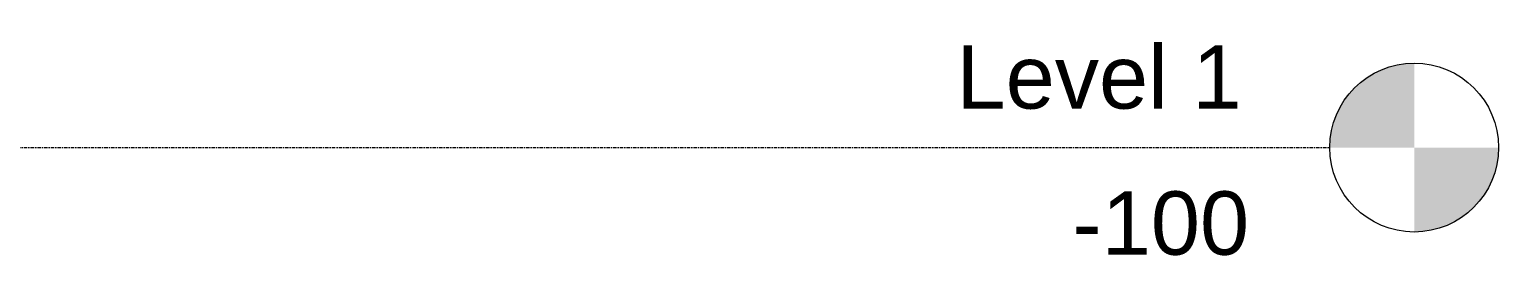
# Model space of a CAD drawing. Header units: millimetres. Extents: x -6070 to 23476, y -682 to 8474.
# Drawn here: x 16509 to 23476, y -682 to 459 of the extents above; entities that cross this region are included whole.
import ezdxf

# ---------------------------------------------------------------- set-up
doc = ezdxf.new("R2010")
doc.units = ezdxf.units.MM
doc.linetypes.add('Centre', pattern=[31.75, 6.35, -4.7625, 15.875, -4.7625])
doc.layers.add('A-FLOR-LEVL', color=51, linetype='Continuous', lineweight=9)
doc.styles.add('Arial', font='arial.ttf', dxfattribs={"height": 300})

# ---------------------------------------------------------------- blocks, each defined once
blk = doc.blocks.new('Уровень - M_Level Head - Circle-24867-Section 2')
at = {"layer": 'A-FLOR-LEVL'}
h = blk.add_hatch(color=256, dxfattribs=at)
edge = h.paths.add_edge_path()
edge.add_line((23075.7, -100), (22675.7, -100))
edge.add_arc((23075.7, -100), 400, 90, 180, ccw=False)
edge.add_line((23075.7, 300), (23075.7, -100))
h = blk.add_hatch(color=256, dxfattribs=at)
edge = h.paths.add_edge_path()
edge.add_line((23075.7, -500), (23075.7, -100))
edge.add_line((23075.7, -100), (23475.7, -100))
edge.add_arc((23075.7, -100), 400, 270, 360, ccw=False)
blk.add_circle((23075.7, -100), 400, dxfattribs=at)

msp = doc.modelspace()

# ---------------------------------------------------------------- linework, layer by layer
at = {"layer": 'A-FLOR-LEVL', "linetype": 'Centre'}
msp.add_line((-6070, -100), (22675.7, -100), dxfattribs=at)

# ---------------------------------------------------------------- block references
at = {"layer": 'A-FLOR-LEVL'}
msp.add_blockref('Уровень - M_Level Head - Circle-24867-Section 2', (0, 0), dxfattribs=at)

# ---------------------------------------------------------------- texts
at = {"layer": 'A-FLOR-LEVL', "insert": (21454.3, -307.4), "char_height": 300, "width": 1034.177, "attachment_point": 1, "style": 'Arial', "bg_fill": 3, "box_fill_scale": 1.25, "bg_fill_color": 256, "bg_fill_true_color": 13158600, "bg_fill_transparency": 0}
msp.add_mtext('-100', dxfattribs=at)

# ---------------------------------------------------------------- next in the draw order: texts
at = {"layer": 'A-FLOR-LEVL', "insert": (20905.5, 384.4), "char_height": 300, "width": 1675.527, "attachment_point": 1, "style": 'Arial', "bg_fill": 3, "box_fill_scale": 1.25, "bg_fill_color": 256, "bg_fill_true_color": 13158600, "bg_fill_transparency": 0}
msp.add_mtext('Level 1', dxfattribs=at)

doc.saveas('drawing.dxf')
